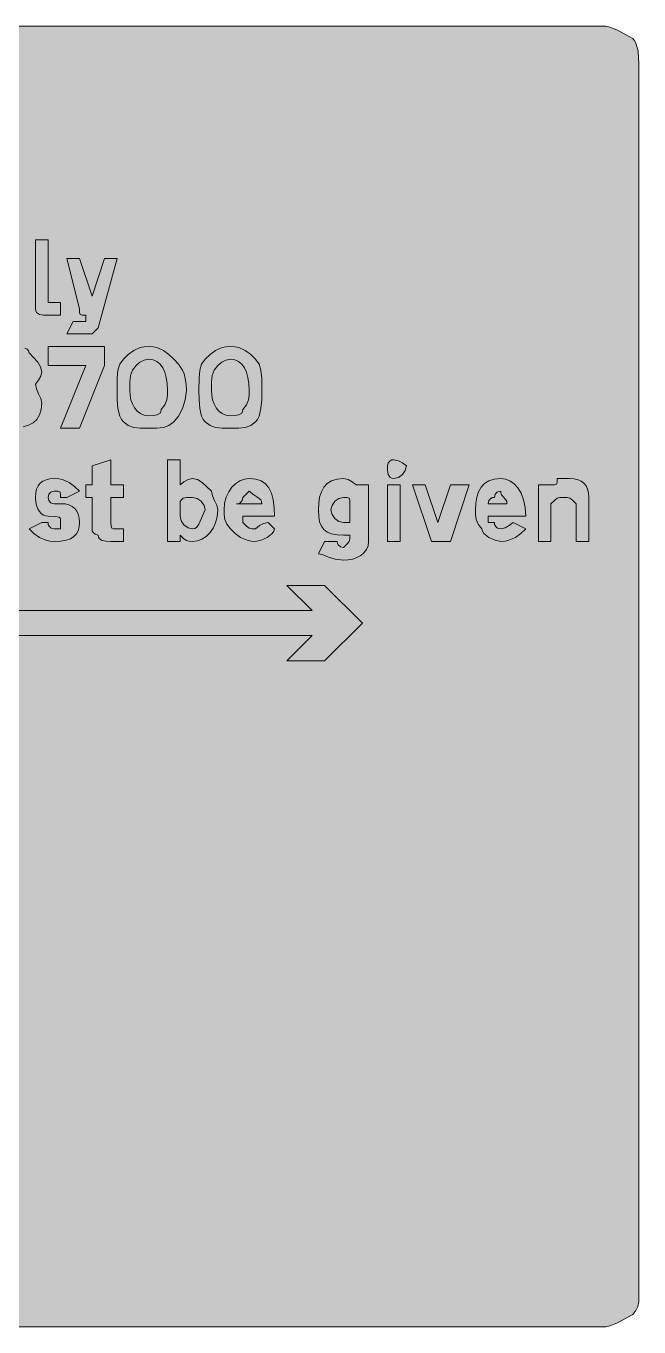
# Model space of a CAD drawing. Header units: metres. Extents: x 9 to 558, y 12 to 260.
# Drawn here: x 440.6 to 557.6, y 11.5 to 259.9 of the extents above; entities that cross this region are included whole.
import ezdxf

# ---------------------------------------------------------------- set-up
doc = ezdxf.new("R2010")
doc.units = ezdxf.units.M
doc.layers.add('FILL_BLACK_000000', color=7, linetype='Continuous', true_color=0x000000)
doc.layers.add('FILL_YELLOW_FFFF00', color=7, linetype='Continuous', true_color=0xffff00)

msp = doc.modelspace()

# ---------------------------------------------------------------- hatches: boundary and pattern name
at = {"layer": 'FILL_BLACK_000000', "true_color": 0x000000}
h = msp.add_hatch(color=7, dxfattribs=at)
h.dxf.hatch_style = 1
h.paths.add_polyline_path([(444.81, 208.32), (444.81, 207.12), (447.21, 207.12), (447.21, 204.72), (444.81, 204.72), (443.93, 204.74), (443.16, 204.87), (442.62, 205.23), (442.46, 205.52), (442.41, 205.92), (442.41, 207.12), (442.41, 219.12), (444.81, 219.12), (444.81, 208.32)])
h = msp.add_hatch(color=7, dxfattribs=at)
h.dxf.hatch_style = 1
h.paths.add_polyline_path([(454.41, 202.32), (453.21, 201.12), (452.01, 201.12), (448.41, 201.12), (449.61, 203.52), (450.81, 203.52), (452.01, 203.52), (452.01, 204.72), (451.32, 204.74), (450.96, 204.87), (450.83, 205.23), (450.81, 205.92), (448.41, 215.52), (450.81, 215.52), (453.21, 208.32), (455.61, 215.52), (458.01, 215.52), (454.41, 202.32)])
h = msp.add_hatch(color=7, dxfattribs=at)
h.dxf.hatch_style = 1
h.paths.add_polyline_path([(436.32, 183.18), (435.15, 183.36), (434.13, 183.69), (433.26, 184.17), (432.56, 184.82), (432.04, 185.65), (431.72, 186.68), (431.61, 187.92), (435.21, 187.92), (435.21, 186.72), (436.09, 186.03), (436.86, 185.67), (437.61, 185.52), (438.4, 185.57), (439, 185.73), (439.42, 185.96), (439.71, 186.27), (439.97, 187.04), (440.01, 187.92), (440.01, 189.12), (438.81, 189.12), (436.41, 189.12), (436.41, 192.72), (438.81, 192.72), (439.5, 192.74), (439.86, 192.87), (439.99, 193.23), (440.01, 193.92), (439.99, 194.61), (439.86, 194.97), (439.5, 195.1), (438.81, 195.12), (437.61, 196.32), (436.73, 195.61), (435.96, 195.12), (435.42, 194.63), (435.26, 194.32), (435.21, 193.92), (431.61, 193.92), (431.8, 194.82), (432.21, 195.72), (432.62, 196.62), (432.81, 197.52), (433.31, 197.92), (433.9, 198.21), (435.21, 198.57), (437.61, 198.72), (438.68, 198.7), (439.86, 198.57), (440.39, 198.43), (440.82, 198.21), (441.1, 197.92), (441.21, 197.52), (442.86, 195.72), (443.4, 194.82), (443.61, 193.92), (443.42, 193.04), (443.01, 192.27), (442.41, 191.52), (442.6, 190.62), (443.01, 189.72), (443.42, 188.82), (443.61, 187.92), (443.5, 186.68), (443.18, 185.65), (442.66, 184.82), (441.96, 184.17), (441.09, 183.69), (440.07, 183.36), (438.9, 183.18), (437.61, 183.12), (436.32, 183.18)])
h = msp.add_hatch(color=7, dxfattribs=at)
h.dxf.hatch_style = 1
h.paths.add_polyline_path([(452.01, 195.12), (444.81, 195.12), (444.81, 198.72), (455.61, 198.72), (455.61, 195.12), (450.81, 183.12), (447.21, 183.12), (452.01, 195.12)])
h = msp.add_hatch(color=7, dxfattribs=at)
h.dxf.hatch_style = 1
h.paths.add_polyline_path([(470.46, 186.87), (469.69, 185.43), (468.81, 184.32), (467.89, 183.63), (466.86, 183.27), (465.6, 183.14), (464.01, 183.12), (462.42, 183.14), (461.16, 183.27), (460.13, 183.63), (459.21, 184.32), (458.81, 184.82), (458.52, 185.43), (458.16, 186.87), (458.03, 188.54), (458.01, 190.32), (458.03, 192.61), (458.16, 194.22), (458.52, 195.38), (459.21, 196.32), (460.13, 197.2), (461.16, 197.97), (462.42, 198.51), (463.16, 198.67), (464.01, 198.72), (464.86, 198.67), (465.6, 198.51), (466.86, 197.97), (467.89, 197.2), (468.81, 196.32), (469.69, 195.38), (470.46, 194.22), (470.77, 193.48), (471, 192.61), (471.16, 191.56), (471.21, 190.32), (471, 188.54), (470.46, 186.87)])
h.paths.add_polyline_path([(467.38, 192.78), (467.1, 193.8), (466.71, 194.67), (466.2, 195.37), (465.58, 195.89), (464.85, 196.21), (464.01, 196.32), (463.13, 196.13), (462.36, 195.72), (461.61, 195.12), (460.92, 194.2), (460.56, 193.17), (460.43, 191.91), (460.41, 190.32), (460.47, 189.42), (460.63, 188.56), (460.92, 187.75), (461.31, 187.02), (461.82, 186.41), (462.43, 185.93), (463.17, 185.63), (464.01, 185.52), (464.89, 185.54), (465.66, 185.67), (466.2, 186.03), (466.36, 186.32), (466.41, 186.72), (467.1, 187.62), (467.46, 188.52), (467.59, 189.42), (467.61, 190.32), (467.55, 191.61), (467.38, 192.78)], flags=16)
h = msp.add_hatch(color=7, dxfattribs=at)
h.dxf.hatch_style = 1
h.paths.add_polyline_path([(485.46, 186.87), (485.1, 185.43), (484.81, 184.82), (484.41, 184.32), (483.49, 183.63), (482.46, 183.27), (481.2, 183.14), (479.61, 183.12), (478.02, 183.14), (476.76, 183.27), (475.73, 183.63), (474.81, 184.32), (474.41, 184.82), (474.12, 185.43), (473.76, 186.87), (473.63, 188.54), (473.61, 190.32), (473.63, 192.61), (473.76, 194.22), (474.12, 195.38), (474.81, 196.32), (475.73, 197.2), (476.76, 197.97), (478.02, 198.51), (478.76, 198.67), (479.61, 198.72), (480.46, 198.67), (481.2, 198.51), (482.46, 197.97), (483.49, 197.2), (484.41, 196.32), (485.1, 195.38), (485.46, 194.22), (485.59, 192.61), (485.61, 190.32), (485.59, 188.54), (485.46, 186.87)])
h.paths.add_polyline_path([(482.98, 192.78), (482.7, 193.8), (482.31, 194.67), (481.8, 195.37), (481.18, 195.89), (480.45, 196.21), (479.61, 196.32), (478.73, 196.13), (477.96, 195.72), (477.21, 195.12), (476.52, 194.2), (476.16, 193.17), (476.03, 191.91), (476.01, 190.32), (476.07, 189.42), (476.23, 188.56), (476.52, 187.75), (476.91, 187.02), (477.42, 186.41), (478.03, 185.93), (478.77, 185.63), (479.61, 185.52), (480.49, 185.54), (481.26, 185.67), (481.8, 186.03), (481.96, 186.32), (482.01, 186.72), (482.7, 187.62), (483.06, 188.52), (483.19, 189.42), (483.21, 190.32), (483.15, 191.61), (482.98, 192.78)], flags=16)
h = msp.add_hatch(color=7, dxfattribs=at)
h.dxf.hatch_style = 1
h.paths.add_polyline_path([(459.21, 172.32), (459.21, 169.92), (456.81, 169.92), (456.81, 165.12), (456.83, 164.43), (456.96, 164.07), (457.32, 163.94), (458.01, 163.92), (459.21, 163.92), (459.21, 161.52), (456.81, 161.52), (455.93, 161.54), (455.16, 161.67), (454.62, 162.03), (454.46, 162.32), (454.41, 162.72), (453.81, 162.87), (453.4, 163.23), (453.26, 163.52), (453.21, 163.92), (453.21, 169.92), (452.01, 169.92), (452.01, 172.32), (453.21, 172.32), (453.21, 175.92), (456.81, 177.12), (456.81, 172.32), (459.21, 172.32)])
h = msp.add_hatch(color=7, dxfattribs=at)
h.dxf.hatch_style = 1
h.paths.add_polyline_path([(471.21, 161.67), (470.72, 162.03), (470.01, 162.72), (470.01, 161.52), (467.61, 161.52), (467.61, 177.12), (470.01, 177.12), (470.01, 172.32), (470.76, 172.92), (471.53, 173.33), (472.41, 173.52), (473.31, 173.31), (474.21, 172.77), (476.01, 171.12), (476.2, 170.22), (476.61, 169.32), (477.02, 168.42), (477.21, 167.52), (477.1, 166.23), (476.8, 165.06), (476.32, 164.04), (475.71, 163.17), (474.98, 162.47), (474.17, 161.95), (473.31, 161.63), (472.41, 161.52), (471.7, 161.54), (471.21, 161.67)])
h.paths.add_polyline_path([(473.12, 164.14), (473.61, 164.82), (474.81, 167.52), (474.6, 168.4), (474.06, 169.17), (473.29, 169.71), (472.41, 169.92), (471.21, 169.92), (470.61, 169.77), (470.2, 169.41), (470.06, 169.12), (470.01, 168.72), (470.01, 166.32), (470.22, 165.44), (470.76, 164.67), (471.53, 164.13), (472.41, 163.92), (472.81, 163.98), (473.12, 164.14)], flags=16)
h = msp.add_hatch(color=7, dxfattribs=at)
h.dxf.hatch_style = 1
h.paths.add_polyline_path([(513, 175.04), (512.46, 174.27), (511.69, 173.73), (510.81, 173.52), (510.41, 173.57), (510.12, 173.73), (509.76, 174.27), (509.63, 175.04), (509.61, 175.92), (509.76, 176.52), (510.12, 176.93), (510.41, 177.07), (510.81, 177.12), (511.69, 176.93), (512.46, 176.52), (513.21, 175.92), (513, 175.04)])
h = msp.add_hatch(color=7, dxfattribs=at)
h.dxf.hatch_style = 1
h.paths.add_polyline_path([(450.75, 164.28), (450.57, 163.54), (450.24, 162.93), (449.76, 162.42), (449.11, 162.03), (448.28, 161.74), (447.25, 161.58), (446.01, 161.52), (445.16, 161.57), (444.42, 161.73), (443.16, 162.27), (442.13, 163.04), (441.21, 163.92), (443.61, 165.12), (444.81, 165.12), (444.86, 164.72), (445, 164.43), (445.41, 164.07), (446.01, 163.92), (447.21, 163.92), (447.21, 165.12), (447.17, 165.81), (447.08, 166.03), (446.91, 166.17), (446.2, 166.3), (444.81, 166.32), (444.36, 166.38), (443.93, 166.54), (443.52, 166.83), (443.16, 167.22), (442.85, 167.73), (442.62, 168.34), (442.46, 169.08), (442.41, 169.92), (442.47, 170.76), (442.63, 171.49), (442.92, 172.11), (443.31, 172.62), (443.82, 173.01), (444.43, 173.29), (445.17, 173.46), (446.01, 173.52), (446.86, 173.47), (447.6, 173.31), (448.86, 172.77), (449.89, 172), (450.81, 171.12), (448.41, 169.92), (447.21, 169.92), (447.19, 170.61), (447.06, 170.97), (446.7, 171.1), (446.01, 171.12), (445.61, 171.07), (445.32, 170.93), (444.96, 170.52), (444.81, 169.92), (444.96, 169.32), (445.32, 168.91), (445.61, 168.77), (446.01, 168.72), (447.21, 168.72), (448.05, 168.66), (448.78, 168.49), (449.4, 168.21), (449.91, 167.82), (450.3, 167.31), (450.58, 166.69), (450.75, 165.96), (450.81, 165.12), (450.75, 164.28)])
h = msp.add_hatch(color=7, dxfattribs=at)
h.dxf.hatch_style = 1
h.paths.add_polyline_path([(482.01, 165.12), (482.72, 164.43), (483.21, 164.07), (483.7, 163.94), (484.41, 163.92), (485.16, 164.52), (485.93, 164.93), (486.81, 165.12), (488.01, 163.92), (487.9, 163.47), (487.62, 163.04), (486.66, 162.27), (485.48, 161.73), (484.41, 161.52), (483.56, 161.57), (482.82, 161.73), (481.56, 162.27), (480.53, 163.04), (479.61, 163.92), (478.92, 164.82), (478.56, 165.72), (478.43, 166.62), (478.41, 167.52), (478.52, 168.81), (478.82, 169.98), (479.3, 171), (479.91, 171.87), (480.64, 172.57), (481.45, 173.09), (482.31, 173.41), (483.21, 173.52), (484.45, 173.41), (485.48, 173.07), (486.31, 172.51), (486.96, 171.72), (487.44, 170.71), (487.77, 169.47), (487.95, 168.01), (488.01, 166.32), (482.01, 166.32), (482.01, 165.12)])
h.paths.add_polyline_path([(485.56, 169.12), (485.4, 169.43), (484.86, 169.92), (484.09, 170.41), (483.21, 171.12), (482.01, 169.92), (481.86, 169.32), (481.5, 168.91), (481.21, 168.77), (480.81, 168.72), (485.61, 168.72), (485.56, 169.12)], flags=16)
h = msp.add_hatch(color=7, dxfattribs=at)
h.dxf.hatch_style = 1
h.paths.add_polyline_path([(505.6, 159.94), (505.12, 159.33), (504.51, 158.82), (503.78, 158.43), (502.97, 158.15), (502.11, 157.98), (501.21, 157.92), (499.62, 158.11), (498.36, 158.52), (497.33, 158.93), (496.41, 159.12), (497.61, 161.52), (500.01, 161.52), (500.06, 161.12), (500.2, 160.83), (500.61, 160.47), (501.21, 160.32), (501.9, 161.03), (502.26, 161.52), (502.39, 162.01), (502.41, 162.72), (501.21, 162.72), (499.97, 162.78), (498.94, 162.96), (498.11, 163.29), (497.46, 163.77), (496.98, 164.42), (496.65, 165.25), (496.47, 166.28), (496.41, 167.52), (496.47, 168.81), (496.65, 169.98), (496.98, 171), (497.46, 171.87), (498.11, 172.57), (498.94, 173.09), (499.97, 173.41), (501.21, 173.52), (502.09, 173.33), (502.86, 172.92), (503.61, 172.32), (506.01, 172.32), (506.01, 161.52), (505.9, 160.68), (505.6, 159.94)])
h.paths.add_polyline_path([(502.26, 169.77), (501.9, 169.9), (501.21, 169.92), (500.33, 169.71), (499.56, 169.17), (499.02, 168.4), (498.81, 167.52), (499.02, 166.64), (499.56, 165.87), (500.33, 165.33), (501.21, 165.12), (502.41, 165.12), (502.41, 166.32), (502.41, 168.72), (502.39, 169.41), (502.26, 169.77)], flags=16)
h = msp.add_hatch(color=7, dxfattribs=at)
h.dxf.hatch_style = 1
h.paths.add_polyline_path([(509.61, 161.52), (509.61, 172.32), (512.01, 172.32), (512.01, 161.52), (509.61, 161.52)])
h = msp.add_hatch(color=7, dxfattribs=at)
h.dxf.hatch_style = 1
h.paths.add_polyline_path([(514.41, 172.32), (516.81, 172.32), (519.21, 165.12), (521.61, 172.32), (525.21, 172.32), (521.61, 161.52), (519.21, 161.52), (518.01, 161.52), (514.41, 172.32)])
h = msp.add_hatch(color=7, dxfattribs=at)
h.dxf.hatch_style = 1
h.paths.add_polyline_path([(528.81, 165.12), (530.01, 165.12), (530.06, 164.72), (530.2, 164.43), (530.61, 164.07), (531.21, 163.92), (532.09, 164.11), (532.86, 164.52), (533.61, 165.12), (536.01, 163.92), (535.09, 163.04), (534.06, 162.27), (532.8, 161.73), (532.06, 161.57), (531.21, 161.52), (530.14, 161.73), (528.96, 162.27), (528, 163.04), (527.72, 163.47), (527.61, 163.92), (526.92, 164.82), (526.56, 165.72), (526.43, 166.62), (526.41, 167.52), (526.47, 168.81), (526.65, 169.98), (526.98, 171), (527.46, 171.87), (528.11, 172.57), (528.94, 173.09), (529.97, 173.41), (531.21, 173.52), (532.11, 173.41), (532.97, 173.07), (533.78, 172.51), (534.51, 171.72), (535.12, 170.71), (535.6, 169.47), (535.9, 168.01), (536.01, 166.32), (528.81, 166.32), (528.81, 165.12)])
h.paths.add_polyline_path([(532.36, 169.12), (532.22, 169.43), (531.81, 169.92), (531.4, 170.41), (531.26, 170.72), (531.21, 171.12), (530.81, 171.07), (530.52, 170.93), (530.16, 170.52), (530.01, 169.92), (529.61, 169.87), (529.32, 169.73), (528.96, 169.32), (528.81, 168.72), (532.41, 168.72), (532.36, 169.12)], flags=16)
h = msp.add_hatch(color=7, dxfattribs=at)
h.dxf.hatch_style = 1
h.paths.add_polyline_path([(545.61, 161.52), (545.61, 168.72), (544.9, 169.41), (544.41, 169.77), (543.92, 169.9), (543.21, 169.92), (542.5, 169.9), (542.01, 169.77), (541.52, 169.41), (540.81, 168.72), (540.81, 161.52), (538.41, 161.52), (538.41, 172.32), (540.81, 172.32), (541.5, 172.34), (541.86, 172.47), (541.99, 172.83), (542.01, 173.52), (544.41, 173.52), (545.25, 173.46), (545.98, 173.29), (546.6, 173.01), (547.11, 172.62), (547.5, 172.11), (547.78, 171.49), (547.95, 170.76), (548.01, 169.92), (548.01, 161.52), (545.61, 161.52)])
h = msp.add_hatch(color=7, dxfattribs=at)
h.dxf.hatch_style = 1
h.paths.add_polyline_path([(495.21, 148.32), (490.41, 153.12), (497.61, 153.12), (504.81, 145.92), (497.61, 138.72), (490.41, 138.72), (495.21, 143.52), (62.01, 143.52), (62.01, 148.32), (495.21, 148.32)])
at = {"layer": 'FILL_YELLOW_FFFF00', "true_color": 0xffff00}
h = msp.add_hatch(color=7, dxfattribs=at)
h.dxf.hatch_style = 1
h.paths.add_polyline_path([(551.26, 259.87), (552.02, 259.71), (553.41, 259.17), (556.41, 257.52), (556.81, 257.02), (557.1, 256.43), (557.46, 255.12), (557.61, 252.72), (557.61, 18.72), (557.61, 16.32), (557.42, 15.44), (557.01, 14.67), (556.41, 13.92), (553.41, 12.27), (552.02, 11.73), (551.26, 11.57), (550.41, 11.52), (16.41, 11.52), (14.01, 11.52), (13.13, 12.23), (12.36, 12.72), (11.82, 13.21), (11.66, 13.52), (11.61, 13.92), (10.82, 14.37), (10.22, 14.84), (9.8, 15.33), (9.51, 15.87), (9.25, 17.13), (9.21, 18.72), (9.21, 252.72), (9.21, 255.12), (11.61, 257.52), (12.36, 258.12), (13.13, 258.53), (14.01, 258.72), (14.76, 259.32), (15.53, 259.73), (16.41, 259.92), (550.41, 259.92), (551.26, 259.87)])

# ---------------------------------------------------------------- linework, layer by layer
at = {"layer": 'FILL_BLACK_000000', "lineweight": 0, "true_color": 0x000000}
for points in [[(444.81, 208.32), (444.81, 207.12), (447.21, 207.12), (447.21, 204.72), (444.81, 204.72), (443.93, 204.74), (443.16, 204.87), (442.62, 205.23), (442.46, 205.52), (442.41, 205.92), (442.41, 207.12), (442.41, 219.12), (444.81, 219.12)], [(454.41, 202.32), (453.21, 201.12), (452.01, 201.12), (448.41, 201.12), (449.61, 203.52), (450.81, 203.52), (452.01, 203.52), (452.01, 204.72), (451.32, 204.74), (450.96, 204.87), (450.83, 205.23), (450.81, 205.92), (448.41, 215.52), (450.81, 215.52), (453.21, 208.32), (455.61, 215.52), (458.01, 215.52)], [(452.01, 195.12), (444.81, 195.12), (444.81, 198.72), (455.61, 198.72), (455.61, 195.12), (450.81, 183.12), (447.21, 183.12)], [(470.46, 186.87), (469.69, 185.43), (468.81, 184.32), (467.89, 183.63), (466.86, 183.27), (465.6, 183.14), (464.01, 183.12), (462.42, 183.14), (461.16, 183.27), (460.13, 183.63), (459.21, 184.32), (458.81, 184.82), (458.52, 185.43), (458.16, 186.87), (458.03, 188.54), (458.01, 190.32), (458.03, 192.61), (458.16, 194.22), (458.52, 195.38), (459.21, 196.32), (460.13, 197.2), (461.16, 197.97), (462.42, 198.51), (463.16, 198.67), (464.01, 198.72), (464.86, 198.67), (465.6, 198.51), (466.86, 197.97), (467.89, 197.2), (468.81, 196.32), (469.69, 195.38), (470.46, 194.22), (470.77, 193.48), (471, 192.61), (471.16, 191.56), (471.21, 190.32), (471, 188.54)], [(485.46, 186.87), (485.1, 185.43), (484.81, 184.82), (484.41, 184.32), (483.49, 183.63), (482.46, 183.27), (481.2, 183.14), (479.61, 183.12), (478.02, 183.14), (476.76, 183.27), (475.73, 183.63), (474.81, 184.32), (474.41, 184.82), (474.12, 185.43), (473.76, 186.87), (473.63, 188.54), (473.61, 190.32), (473.63, 192.61), (473.76, 194.22), (474.12, 195.38), (474.81, 196.32), (475.73, 197.2), (476.76, 197.97), (478.02, 198.51), (478.76, 198.67), (479.61, 198.72), (480.46, 198.67), (481.2, 198.51), (482.46, 197.97), (483.49, 197.2), (484.41, 196.32), (485.1, 195.38), (485.46, 194.22), (485.59, 192.61), (485.61, 190.32), (485.59, 188.54)], [(467.38, 192.78), (467.1, 193.8), (466.71, 194.67), (466.2, 195.37), (465.58, 195.89), (464.85, 196.21), (464.01, 196.32), (463.13, 196.13), (462.36, 195.72), (461.61, 195.12), (460.92, 194.2), (460.56, 193.17), (460.43, 191.91), (460.41, 190.32), (460.47, 189.42), (460.63, 188.56), (460.92, 187.75), (461.31, 187.02), (461.82, 186.41), (462.43, 185.93), (463.17, 185.63), (464.01, 185.52), (464.89, 185.54), (465.66, 185.67), (466.2, 186.03), (466.36, 186.32), (466.41, 186.72), (467.1, 187.62), (467.46, 188.52), (467.59, 189.42), (467.61, 190.32), (467.55, 191.61)], [(482.98, 192.78), (482.7, 193.8), (482.31, 194.67), (481.8, 195.37), (481.18, 195.89), (480.45, 196.21), (479.61, 196.32), (478.73, 196.13), (477.96, 195.72), (477.21, 195.12), (476.52, 194.2), (476.16, 193.17), (476.03, 191.91), (476.01, 190.32), (476.07, 189.42), (476.23, 188.56), (476.52, 187.75), (476.91, 187.02), (477.42, 186.41), (478.03, 185.93), (478.77, 185.63), (479.61, 185.52), (480.49, 185.54), (481.26, 185.67), (481.8, 186.03), (481.96, 186.32), (482.01, 186.72), (482.7, 187.62), (483.06, 188.52), (483.19, 189.42), (483.21, 190.32), (483.15, 191.61)], [(459.21, 172.32), (459.21, 169.92), (456.81, 169.92), (456.81, 165.12), (456.83, 164.43), (456.96, 164.07), (457.32, 163.94), (458.01, 163.92), (459.21, 163.92), (459.21, 161.52), (456.81, 161.52), (455.93, 161.54), (455.16, 161.67), (454.62, 162.03), (454.46, 162.32), (454.41, 162.72), (453.81, 162.87), (453.4, 163.23), (453.26, 163.52), (453.21, 163.92), (453.21, 169.92), (452.01, 169.92), (452.01, 172.32), (453.21, 172.32), (453.21, 175.92), (456.81, 177.12), (456.81, 172.32)], [(471.21, 161.67), (470.72, 162.03), (470.01, 162.72), (470.01, 161.52), (467.61, 161.52), (467.61, 177.12), (470.01, 177.12), (470.01, 172.32), (470.76, 172.92), (471.53, 173.33), (472.41, 173.52), (473.31, 173.31), (474.21, 172.77), (476.01, 171.12), (476.2, 170.22), (476.61, 169.32), (477.02, 168.42), (477.21, 167.52), (477.1, 166.23), (476.8, 165.06), (476.32, 164.04), (475.71, 163.17), (474.98, 162.47), (474.17, 161.95), (473.31, 161.63), (472.41, 161.52), (471.7, 161.54)], [(513, 175.04), (512.46, 174.27), (511.69, 173.73), (510.81, 173.52), (510.41, 173.57), (510.12, 173.73), (509.76, 174.27), (509.63, 175.04), (509.61, 175.92), (509.76, 176.52), (510.12, 176.93), (510.41, 177.07), (510.81, 177.12), (511.69, 176.93), (512.46, 176.52), (513.21, 175.92)], [(450.75, 164.28), (450.57, 163.54), (450.24, 162.93), (449.76, 162.42), (449.11, 162.03), (448.28, 161.74), (447.25, 161.58), (446.01, 161.52), (445.16, 161.57), (444.42, 161.73), (443.16, 162.27), (442.13, 163.04), (441.21, 163.92), (443.61, 165.12), (444.81, 165.12), (444.86, 164.72), (445, 164.43), (445.41, 164.07), (446.01, 163.92), (447.21, 163.92), (447.21, 165.12), (447.17, 165.81), (447.08, 166.03), (446.91, 166.17), (446.2, 166.3), (444.81, 166.32), (444.36, 166.38), (443.93, 166.54), (443.52, 166.83), (443.16, 167.22), (442.85, 167.73), (442.62, 168.34), (442.46, 169.08), (442.41, 169.92), (442.47, 170.76), (442.63, 171.49), (442.92, 172.11), (443.31, 172.62), (443.82, 173.01), (444.43, 173.29), (445.17, 173.46), (446.01, 173.52), (446.86, 173.47), (447.6, 173.31), (448.86, 172.77), (449.89, 172), (450.81, 171.12), (448.41, 169.92), (447.21, 169.92), (447.19, 170.61), (447.06, 170.97), (446.7, 171.1), (446.01, 171.12), (445.61, 171.07), (445.32, 170.93), (444.96, 170.52), (444.81, 169.92), (444.96, 169.32), (445.32, 168.91), (445.61, 168.77), (446.01, 168.72), (447.21, 168.72), (448.05, 168.66), (448.78, 168.49), (449.4, 168.21), (449.91, 167.82), (450.3, 167.31), (450.58, 166.69), (450.75, 165.96), (450.81, 165.12)], [(482.01, 165.12), (482.72, 164.43), (483.21, 164.07), (483.7, 163.94), (484.41, 163.92), (485.16, 164.52), (485.93, 164.93), (486.81, 165.12), (488.01, 163.92), (487.9, 163.47), (487.62, 163.04), (486.66, 162.27), (485.48, 161.73), (484.41, 161.52), (483.56, 161.57), (482.82, 161.73), (481.56, 162.27), (480.53, 163.04), (479.61, 163.92), (478.92, 164.82), (478.56, 165.72), (478.43, 166.62), (478.41, 167.52), (478.52, 168.81), (478.82, 169.98), (479.3, 171), (479.91, 171.87), (480.64, 172.57), (481.45, 173.09), (482.31, 173.41), (483.21, 173.52), (484.45, 173.41), (485.48, 173.07), (486.31, 172.51), (486.96, 171.72), (487.44, 170.71), (487.77, 169.47), (487.95, 168.01), (488.01, 166.32), (482.01, 166.32)], [(505.6, 159.94), (505.12, 159.33), (504.51, 158.82), (503.78, 158.43), (502.97, 158.15), (502.11, 157.98), (501.21, 157.92), (499.62, 158.11), (498.36, 158.52), (497.33, 158.93), (496.41, 159.12), (497.61, 161.52), (500.01, 161.52), (500.06, 161.12), (500.2, 160.83), (500.61, 160.47), (501.21, 160.32), (501.9, 161.03), (502.26, 161.52), (502.39, 162.01), (502.41, 162.72), (501.21, 162.72), (499.97, 162.78), (498.94, 162.96), (498.11, 163.29), (497.46, 163.77), (496.98, 164.42), (496.65, 165.25), (496.47, 166.28), (496.41, 167.52), (496.47, 168.81), (496.65, 169.98), (496.98, 171), (497.46, 171.87), (498.11, 172.57), (498.94, 173.09), (499.97, 173.41), (501.21, 173.52), (502.09, 173.33), (502.86, 172.92), (503.61, 172.32), (506.01, 172.32), (506.01, 161.52), (505.9, 160.68)], [(509.61, 161.52), (509.61, 172.32), (512.01, 172.32), (512.01, 161.52)], [(514.41, 172.32), (516.81, 172.32), (519.21, 165.12), (521.61, 172.32), (525.21, 172.32), (521.61, 161.52), (519.21, 161.52), (518.01, 161.52)], [(528.81, 165.12), (530.01, 165.12), (530.06, 164.72), (530.2, 164.43), (530.61, 164.07), (531.21, 163.92), (532.09, 164.11), (532.86, 164.52), (533.61, 165.12), (536.01, 163.92), (535.09, 163.04), (534.06, 162.27), (532.8, 161.73), (532.06, 161.57), (531.21, 161.52), (530.14, 161.73), (528.96, 162.27), (528, 163.04), (527.72, 163.47), (527.61, 163.92), (526.92, 164.82), (526.56, 165.72), (526.43, 166.62), (526.41, 167.52), (526.47, 168.81), (526.65, 169.98), (526.98, 171), (527.46, 171.87), (528.11, 172.57), (528.94, 173.09), (529.97, 173.41), (531.21, 173.52), (532.11, 173.41), (532.97, 173.07), (533.78, 172.51), (534.51, 171.72), (535.12, 170.71), (535.6, 169.47), (535.9, 168.01), (536.01, 166.32), (528.81, 166.32)], [(545.61, 161.52), (545.61, 168.72), (544.9, 169.41), (544.41, 169.77), (543.92, 169.9), (543.21, 169.92), (542.5, 169.9), (542.01, 169.77), (541.52, 169.41), (540.81, 168.72), (540.81, 161.52), (538.41, 161.52), (538.41, 172.32), (540.81, 172.32), (541.5, 172.34), (541.86, 172.47), (541.99, 172.83), (542.01, 173.52), (544.41, 173.52), (545.25, 173.46), (545.98, 173.29), (546.6, 173.01), (547.11, 172.62), (547.5, 172.11), (547.78, 171.49), (547.95, 170.76), (548.01, 169.92), (548.01, 161.52)], [(473.12, 164.14), (473.61, 164.82), (474.81, 167.52), (474.6, 168.4), (474.06, 169.17), (473.29, 169.71), (472.41, 169.92), (471.21, 169.92), (470.61, 169.77), (470.2, 169.41), (470.06, 169.12), (470.01, 168.72), (470.01, 166.32), (470.22, 165.44), (470.76, 164.67), (471.53, 164.13), (472.41, 163.92), (472.81, 163.98)], [(485.56, 169.12), (485.4, 169.43), (484.86, 169.92), (484.09, 170.41), (483.21, 171.12), (482.01, 169.92), (481.86, 169.32), (481.5, 168.91), (481.21, 168.77), (480.81, 168.72), (485.61, 168.72)], [(502.26, 169.77), (501.9, 169.9), (501.21, 169.92), (500.33, 169.71), (499.56, 169.17), (499.02, 168.4), (498.81, 167.52), (499.02, 166.64), (499.56, 165.87), (500.33, 165.33), (501.21, 165.12), (502.41, 165.12), (502.41, 166.32), (502.41, 168.72), (502.39, 169.41)], [(532.36, 169.12), (532.22, 169.43), (531.81, 169.92), (531.4, 170.41), (531.26, 170.72), (531.21, 171.12), (530.81, 171.07), (530.52, 170.93), (530.16, 170.52), (530.01, 169.92), (529.61, 169.87), (529.32, 169.73), (528.96, 169.32), (528.81, 168.72), (532.41, 168.72)], [(495.21, 148.32), (490.41, 153.12), (497.61, 153.12), (504.81, 145.92), (497.61, 138.72), (490.41, 138.72), (495.21, 143.52), (62.01, 143.52), (62.01, 148.32)]]:
    msp.add_lwpolyline(points, close=True, dxfattribs=at)
msp.add_lwpolyline([(440.39, 198.43), (440.82, 198.21), (441.1, 197.92), (441.21, 197.52), (442.86, 195.72), (443.4, 194.82), (443.61, 193.92), (443.42, 193.04), (443.01, 192.27), (442.41, 191.52), (442.6, 190.62), (443.01, 189.72), (443.42, 188.82), (443.61, 187.92), (443.5, 186.68), (443.18, 185.65), (442.66, 184.82), (441.96, 184.17), (441.09, 183.69), (440.07, 183.36)], dxfattribs=at)
at = {"layer": 'FILL_YELLOW_FFFF00', "lineweight": 0, "true_color": 0xffff00}
msp.add_lwpolyline([(16.41, 259.92), (550.41, 259.92), (551.26, 259.87), (552.02, 259.71), (553.41, 259.17), (556.41, 257.52), (556.81, 257.02), (557.1, 256.43), (557.46, 255.12), (557.61, 252.72), (557.61, 18.72), (557.61, 16.32), (557.42, 15.44), (557.01, 14.67), (556.41, 13.92), (553.41, 12.27), (552.02, 11.73), (551.26, 11.57), (550.41, 11.52), (16.41, 11.52)], dxfattribs=at)

doc.saveas('drawing.dxf')
